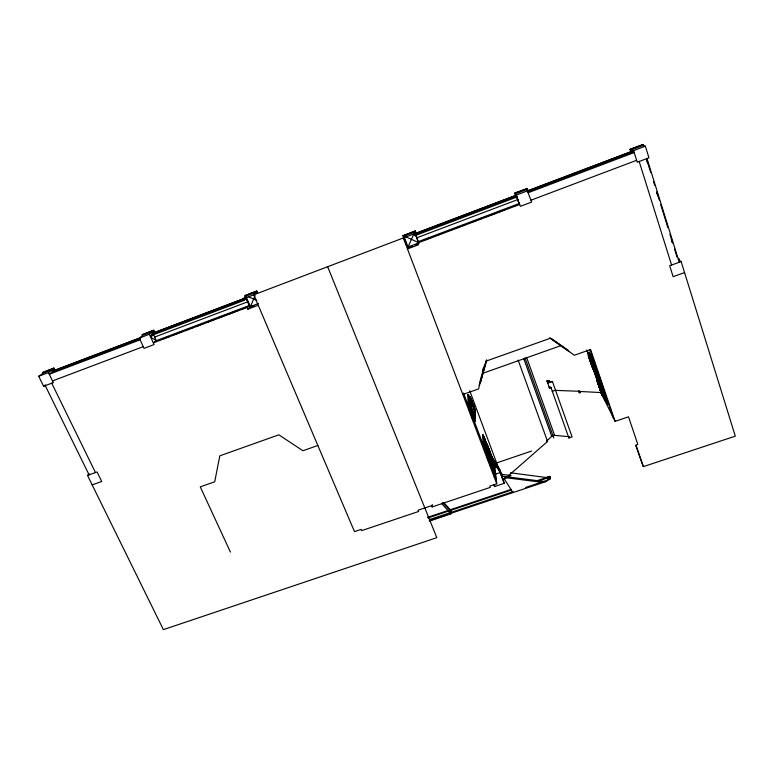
<?xml version="1.0" encoding="UTF-8"?>
<svg xmlns="http://www.w3.org/2000/svg" width="774" height="774" viewBox="0 0 774 774"><rect width="100%" height="100%" fill="white"/><g stroke="black" fill="none" stroke-linecap="round" stroke-linejoin="round"><path stroke-width="1.16" d="M486.682 444.315L487.185 444.141L494.509 463.655L496.753 483.75L489.836 486.072L490.329 487.359L432.124 506.931L432.25 504.532M451.31 512.301L450.313 509.476L451.465 512.91L450.913 513.839L429.454 521.134M417.718 242.988L418.018 241.759L519.141 203.543L519.702 204.462L417.718 242.988L418.405 244.816L407.482 248.938L408.043 247.032L403.922 236.186L414.738 232.074L418.434 241.875M525.72 487.427L549.675 479.416C550.856 478.487 550.266 475.11 548.718 476.803L536.198 480.993M482.599 370.969L483.527 367.505M479.087 385.084L478.922 385.22M479.396 383.923L481.244 376.638M481.902 374.664L484.408 365.396M486.449 360.045L480.373 382.724L479.474 382.501M486.817 360.133L480.509 382.037M414.951 235.644L415.048 233.564L516.21 195.193L517.08 196.935L414.951 235.644L414.254 233.806L414.738 232.074M415.183 231.087L402.935 235.741L415.183 231.087L416.025 233.332M152.314 334.484L151.249 337.687L156.077 340.212M403.922 236.186L403.302 237.957L496.753 483.75M255.091 295.523L250.186 307.278L245.145 295.504L256.784 291.082L257.703 293.23M493.928 470.863L492.593 467.864L493.493 466.809M407.666 247.825L415.232 230.913L416.073 233.158M552.423 381.485L547.721 383.13L547.411 382.182L552.423 381.485L572.092 436.923L568.9 438.007L568.59 437.087L569.625 436.739L553.865 435.278L552.036 435.985L546.415 441.306M546.512 477.539C550.15 474.743 546.328 484.853 548.098 477.752L510.395 472.779M245.474 298.038L245.774 298.745L244.081 300.409L150.185 335.993L152.604 334.068L152.294 333.391L245.474 298.038C246.422 297.893 250.108 307.51 248.754 305.72L247.09 307.433L247.844 309.184L250.321 306.601L258.535 303.495M327.644 266.653L436.797 537.659L163.391 629.63L87.501 475.42L89.165 473.688M245.813 297.893L244.894 295.745L256.784 291.082M432.124 506.931L431.611 505.664L418.066 510.221L418.579 511.488L361.632 530.625L361.11 529.387L354.473 531.612L253.746 294.691L256.165 292.272L245.861 296.181L243.326 298.638L244.081 300.409M490.89 460.472L490.136 461.391C495.399 475.391 488.084 449.355 491.751 465.309C489.255 449.384 487.755 458.479 491.751 465.309M503.119 479.135L504.871 477.606M503.681 479.89L507.183 476.832M508.073 476.049L547.576 441.461L518.145 360.152M248.754 305.72L155.709 340.879L153.329 342.853L247.09 307.433M152.294 333.391L414.254 233.806M140.113 339.805L49.275 374.239L52.439 372.052L52.593 371.056L149.401 334.271L153.02 331.417L153.949 333.459M153.736 330.217L142.097 334.784L153.736 330.217L154.684 332.307M549.675 479.416L550.304 477.016L548.718 476.803M54.161 371.297L53.193 369.314L43.547 372.971L38.7 376.261L43.615 386.255L45.531 384.901M38.7 376.261L48.452 372.565L53.193 369.314M53.986 368.085L42.599 372.565L53.986 368.085L54.983 370.127M514.565 193.2L527.317 188.517L514.565 193.2L515.736 196.48M633.132 150.814L630.046 149.353L643.397 144.438L630.046 149.353L631.062 152.594M153.02 331.417L143.055 335.2L139.33 338.093L144.051 348.358L154.103 344.556L149.401 334.271M515.639 193.781L526.833 189.533L531.67 202.072L520.351 206.339L515.639 193.781L518.735 202.711M631.274 149.885L642.875 145.493L645.332 146.151L648.951 157.809L637.234 162.23L633.587 150.601L631.274 149.885L632 152.188M516.432 195.048L632.164 151.211L634.196 152.546L528.419 192.639L527.791 191.807L527.529 191.062L632.406 151.278M633.587 150.601L645.332 146.151M52.11 371.385L141.168 337.609M414.999 233.748L516.287 195.319M52.439 372.052L140.355 338.712M152.604 334.068L245.774 298.745M415.27 234.474L516.548 196.074M527.791 191.807L632.648 152.052M152.652 333.101L154.723 337.019L247.661 301.831M418.018 241.759L418.289 242.485L416.712 237.831L517.719 199.595L516.21 195.193M160.857 339.563L168.693 336.603M173.173 334.91L181.01 331.949M185.489 330.266L193.326 327.305M197.805 325.612L203.398 323.493M207.877 321.8L215.714 318.84M220.193 317.147L228.03 314.186M232.51 312.493L238.111 310.384M244.826 307.849L248.183 306.572M423.939 240.182L430.673 237.637M437.407 235.093L440.774 233.816M449.752 230.429L453.119 229.152M456.476 227.885L459.843 226.618M462.088 225.766L465.455 224.499M472.188 221.954L475.555 220.677M478.922 219.41L482.289 218.133M484.534 217.291L487.901 216.014M491.267 214.746L494.634 213.469M496.869 212.627L504.725 209.657M513.704 206.271L517.071 204.994M196.373 326.309L199.731 325.041M206.465 322.506L209.822 321.229M218.79 317.843L222.148 316.576M228.881 314.031L232.239 312.764M241.207 309.377L244.565 308.11M491.316 214.901L494.683 213.624M52.535 380.914L143.267 346.646M531.022 200.185L636.625 160.295M408.043 247.032L418.84 242.959M251.24 306.881L254.404 305.691M408.769 247.409L412.097 246.151M415.425 244.894L418.753 243.636M415.377 245.077L418.715 243.82M43.615 386.255L53.348 382.588L48.452 372.565M247.844 309.184L258.235 305.266M87.501 475.42L97.069 471.976L101.713 481.467L92.164 484.892M600.111 389.419L600.634 392.079L615.117 421.356L628.507 416.809L637.815 444.373L636.015 444.973L643.339 466.645L735.3 436.149L681.149 261.593L669.684 265.724L673.119 276.686L684.564 272.593M482.715 373.32L560.937 345.63M317.853 445.485L302.915 450.739L278.853 434.824L219.806 455.828L214.717 481.776L200.263 486.865L230.429 552.085M462.813 394.479L478.516 388.954L486.033 361.129L550.217 338.296L574.337 355.237L590.581 349.519L615.117 421.356M467.777 395.253L468.618 394.963L469.441 397.13M589.981 357.317L588.453 352.838L589.324 352.528M473.804 409.088L474.636 408.798L470.099 396.791L469.257 397.081L470.195 401.3M597.847 375.796L596.947 376.106L592.594 363.383L593.494 363.074L590.417 357.172L589.536 357.482L592.7 363.77L596.696 375.429L593.348 369.691L588.375 355.256L589.256 354.947L592.11 362.377M471.579 399.839L471.289 400.738L471.579 399.839L470.292 397.439L471.347 401.677L470.34 398.368M589.769 359.949C591.723 362.009 587.214 356.804 588.627 355.905M470.34 398.213L470.631 397.323M588.279 356.03L588.975 356.582M589.053 356.717L589.053 357.53L588.375 355.256M469.363 399.103L470.205 398.803L470.099 396.791M589.295 357.027L590.175 356.717M469.383 399.616L470.234 399.316L474.82 411.42L475.294 418.386L474.423 418.686L469.741 406.35L469.383 399.616L470.224 401.822M471.772 400.332L471.482 401.232L471.772 400.332L472.624 402.596L472.392 404.454L471.811 401.116M471.298 400.893L470.669 398.097M589.691 359.813C588.569 356.93 592.274 365.58 590.736 362.803M590.136 361.448L590.843 362.019M472.479 403.206C474.269 403.109 473.166 407.927 473.669 405.344M590.494 362.145L590.92 362.987M594.625 361.177L593.881 360.994M472.527 403.999L472.808 403.09M590.668 362.658C589.527 359.755 593.252 368.443 591.713 365.638M594.055 361.506L593.155 361.826L598.892 378.389L599.792 378.08M468.618 394.963L469.16 405.644L468.289 405.944L467.738 394.605L468.976 397.865M469.741 406.35L470.611 406.04L470.234 399.316M470.205 398.803L474.984 410.965L470.776 399.858L470.795 406.389L470.611 403.186M591.104 364.283L591.462 364.989M596.193 374.452L589.43 358.256L592.7 363.77M473.852 405.847L474.52 409.262L474.801 408.343M591.626 364.67L592.874 367.96L592.168 367.369M473.727 406.302L473.446 407.221L472.866 403.873M591.539 365.125L591.897 365.831M549.395 380.508L546.986 380.963L549.395 380.508L549.704 381.379M473.582 406.911L474.917 410.114L473.911 406.64M593.484 367.311L592.613 367.621L593.561 369.469L594.442 369.159M592.961 368.937L588.627 356.708M473.94 411.188L474.781 410.888M546.986 380.963L549.54 388.229L551.011 387.716M474.984 410.965L475.091 417.708L474.868 414.4M552.297 391.354L555.529 390.231M598.466 382.095L596.957 377.683L597.828 377.373M474.849 417.331L475.12 421.346L474.249 421.656L475.091 420.901L469.141 405.218L468.27 405.518L463.529 393.037M598.689 377.993L599.589 377.683M600.508 378.399L599.966 378.583L598.495 375.574M604.862 399.761L601.882 394.595L596.899 380.102L597.76 379.802L600.518 386.7M598.389 384.059L597.141 380.76M596.793 380.885L597.518 381.505M597.596 381.65L597.615 382.52L596.899 380.102M597.867 382.037L598.737 381.737M597.673 383.43L598.37 383.188L602.23 394.469M598.631 386.236L599.357 386.865L598.196 383.817M598.466 384.214L598.844 384.959M598.563 384.572L597.847 383.943M579.6 391.296L555.587 390.377M598.641 384.717L599.018 385.471M579.175 392.621L580.103 392.67L579.175 392.621L578.604 390.976L579.523 391.015L580.103 392.67M598.805 386.739L600.943 391.093L600.044 389.951M599.589 389.032L599.966 389.796M601.088 389.438L605.384 400.826L598.012 383.314M601.088 392.998L601.824 393.656L597.17 381.621M486.43 453.757L487.039 453.554L483.363 443.889L482.608 435.036L483.102 434.872L489.216 451M602.946 394.014L602.075 394.314L601.079 392.302M483.566 436.372L484.369 443.55L487.427 452.113L484.205 443.608L483.566 436.372L486.72 444.711L487.127 448.939M486.817 444.45L484.156 437.107L484.766 443.899M483.102 434.872L483.808 442.892L483.295 443.067L486.952 452.713L487.61 459.708M602.801 395.775L605.645 401.503L606.535 401.193M607.377 403.409L608.277 403.109M605.839 400.332L607.59 403.844L608.49 403.535M487.368 448.175L487.639 445.65L489.023 459.746L488.5 459.92M492.071 462.891L492.206 467.525L492.071 462.891L493.706 467.206L493.86 471.888L493.319 466.867L489.226 455.809L488.491 448.446L490.435 452.567M486.788 444.102L487.339 451.184L486.43 443.163M486.952 452.713L487.465 452.538L483.808 442.892M487.726 455.209L487.204 455.383L474.22 421.201M492.806 458.837C488.23 446.192 492.312 465.309 493.28 466.509M489.226 455.809L488.82 448.33M487.581 459.398L488.626 459.04L487.185 444.141M490.319 452.374L490.861 460.124L490.319 454.812M492.651 460.366L493.154 460.201L494.741 474.82L488.887 459.282L494.692 474.298L494.402 474.936L488.636 459.456M429.725 520.302L451.465 512.91M531.651 451.039L494.509 463.655L502.549 476.242L545.583 481.699M493.706 467.206L489.303 456.592M492.593 467.864L492.341 463.781L493.754 470.921M493.677 468.028L497.934 466.587L504.261 483.315L494.712 486.527L493.899 484.379M494.876 474.346L500.188 472.546M505.635 477.345L511.034 475.536L501.291 474.278M494.576 484.834L493.667 485.608L494.615 485.288L494.712 486.527M635.773 445.621L643.184 466.354M427.519 517.39L448.03 510.521M511.004 489.429L450.304 509.756L443.792 502.616M428.051 517.932L449.675 510.695M450.816 510.318L511.469 490.01M537.795 481.196L550.304 477.016M429.676 519.538L513.123 491.635M429.328 520.554L546.783 481.293M579.687 391.47L600.847 392.553M506.032 477.752L543.358 482.444M248.406 296.752L256.813 300.36M418.821 242.707L403.002 235.557L406.389 244.478M551.446 338.586L568.571 350.612M549.724 337.745L568.764 351.115M678.305 259.513L681.149 261.593M488.181 453.912L488.51 454.706M441.528 503.342L450.913 513.839M488.549 453.429L488.762 454.019L488.5 453.516M488.636 453.893L488.742 454.309M442.651 502.578L450.807 511.479L451.252 513.268M504.29 478.98L512.978 492.593M492.177 457.502L500.323 470.36M588.453 352.838L593.348 362.193L594.258 361.884L589.024 351.967L590.475 355.885M603.188 386.458L601.92 387.464L607.59 403.844M597.064 374.829L598.892 378.389M593.803 369.943L596.947 376.106M596.957 377.683L602.133 387.871L603.033 387.561L597.509 376.764L599.715 382.898M601.446 389.322L598.118 382.53L598.989 382.221L602.24 388.645L601.35 388.954L605.645 401.503M607.242 401.058L608.664 404.038M45.24 385.646L89.097 474.849M51.732 383.198L95.473 472.556M53.512 368.414L54.509 370.456M488.539 453.554L488.781 453.941M153.368 330.498L154.326 332.597M155.709 340.879L156.019 341.557M245.861 296.181L250.321 306.601M256.542 291.324L257.461 293.472M415.048 233.564L416.712 237.831M154.723 337.019L156.377 341.257M471.763 401.987L474.917 410.114M471.772 402.141L472.343 403.66M491.064 454.889L490.668 453.496M488.491 448.446L490.097 452.684M491.267 455.78L492.467 458.953M490.909 455.47L494.712 465.455M487.146 445.824L487.988 448.059M484.379 439.11L486.972 445.979M489.303 452.229L489.952 454.009M490.058 454.212L490.697 455.992M491.703 458.566L492.341 460.346M492.458 460.54L493.096 462.32M482.608 435.036L483.431 437.223M485.501 442.67L486.74 445.95M484.514 440.599L484.814 441.393L484.524 440.658M484.872 441.548L485.782 443.947L484.882 441.606M485.84 444.102L486.749 446.492L485.849 444.16M486.807 446.656L487.107 447.44L486.817 446.714M471.143 406.273L475.43 417.592M484.65 442.109L487.262 449.036M489.565 455.692L491.2 460.008M470.611 406.04L475.294 418.386M484.785 443.657L487.504 451.126M488.617 453.719L488.82 454.328M469.16 405.644L475.12 421.346M492.545 467.409L494.209 471.772M488.626 459.04L496.24 479.164M483.169 445.176L485.211 450.536M490.136 464.226L494.228 474.994M494.712 476.591L488.104 459.214L487.465 452.538M469.267 410.085L473.078 420.098M502.549 476.242L501.175 472.604L492.477 457.966M469.712 390.715L504.261 483.315M524.936 357.781L553.797 437.968M523.785 358.778L551.814 436.584M526.717 357.743L554.706 435.598M550.711 386.845L568.9 438.007M517.719 199.595L519.315 204.152M519.141 203.543L519.402 204.288M527.22 188.392L528.042 190.627M590.04 349.761L613.163 417.418M589.256 354.947L591.172 360.568M592.342 363.896L596.338 375.554M597.76 379.802L599.666 385.355M586.982 350.264L602.878 396.646M586.721 350.148L602.153 395.195M488.346 454.086L488.5 454.599M549.114 386.913L549.54 388.229M630.278 149.421L631.294 152.672M639.179 161.495L671.59 265.037M679.524 260.761L678.546 258.322L679.591 261.67M646.996 158.544L679.233 262.289M646.822 159.995L650.731 172.573M653.575 181.716L654.649 185.15M656.778 192.01L659.264 200.011M660.686 204.588L667.798 227.459M669.936 234.319L672.422 242.32M674.551 249.18L677.047 257.181M646.58 159.937L647.654 163.401M656.633 192.271L657.716 195.735M671.358 239.621L672.442 243.084M491.306 464.458C485.946 437.707 493.028 478.893 489.642 456.476M493.522 460.878L495.225 476.416L494.218 477.094M492.699 458.643L493.638 466.722M494.257 472.411L494.48 474.501M492.699 461.111L493.048 464.352M492.08 456.999L492.854 464.274M491.954 456.679L492.728 463.955M491.2 454.609L492.1 462.281M489.584 450.41L490.435 457.889M488.955 448.765L489.671 455.896M487.591 450.526L488.384 458.75M485.472 440.638L486.159 447.536M484.572 438.268L485.182 444.963M484.514 438.103L485.124 444.798M484.156 437.107L484.824 444.005M474.414 421.695L468.077 405.025M471.637 400.777L471.685 401.561M471.821 401.271L471.53 402.18L471.821 401.271M472.875 404.038L472.585 404.947L472.875 404.038M599.434 387.019L599.463 387.9L599.434 387.019M599.608 387.522L599.637 388.403L599.608 387.522M488.162 453.622L488.365 454.261L488.162 453.622"/></g></svg>
